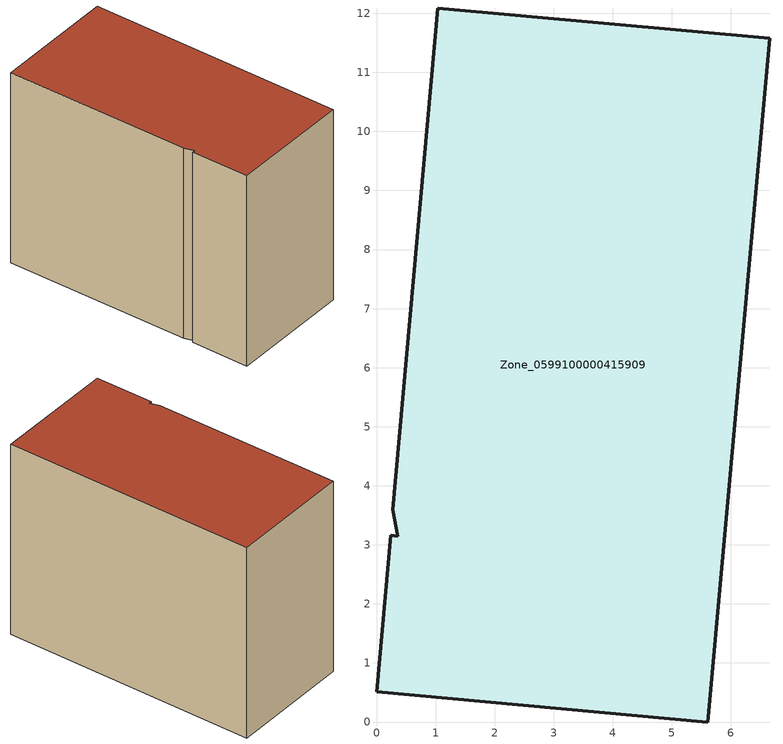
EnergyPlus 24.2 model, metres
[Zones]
Zone_0599100000415909
 floor ground (C_G): 0.36,3.14 0.28,3.6 1.03,12.09 6.66,11.58 5.6,0 0,0.51 0.24,3.17 z0
 wall outside (C_F): 6.66,11.58 1.03,12.09 0.28,3.6 0.36,3.14 0.24,3.17 0,0.51 5.6,0 6.66,11.58 z0:9.17
 roof outside (C_R): 0.28,3.6 0.36,3.14 0.24,3.17 0,0.51 5.6,0 6.66,11.58 1.03,12.09 z9.17
[BUILDING]
Pand.0599100000415909: North Axis=0; Terrain=City; Loads Convergence Tolerance Value=0.04; Temperature Convergence Tolerance Value=0.4; Solar Distribution=FullExterior; Maximum Number of Warmup Days=25; Minimum Number of Warmup Days=1
[Site:Location]
Rotterdam.The.Hague.AP_ZH_NLD Design_Conditions: Latitude=51.96; Longitude=4.45; Time Zone=1; Elevation=-4.5
[SITE:GROUNDTEMPERATURE:BUILDINGSURFACE]
18, 18, 18, 18, 18, 18, 18, 18, 18, 18, 18, 18
[MATERIAL] Thermal Absorptance=0.9; Solar Absorptance=0.7; Visible Absorptance=0.7
Name | Roughness | Thickness | Conductivity | Density | Specific Heat
G.TC.1992-2005 | MediumSmooth | 0.15 | 0.06 | 540 | 1210
F.TC.1992-2005 | Rough | 0.3 | 0.12 | 1920 | 840
R.TC.1992-2005 | MediumRough | 0.2 | 0.08 | 1500 | 1000
[CONSTRUCTION]
C_G: G.TC.1992-2005
C_F: F.TC.1992-2005
C_R: R.TC.1992-2005
[ZONE]
Zone_0599100000415909: Type=1; Multiplier=1; Ceiling Height=Autocalculate; Volume=Autocalculate; Floor Area=autocalculate; Part of Total Floor Area=Yes
[ZONEINFILTRATION:DESIGNFLOWRATE]
Infil_Zone_0599100000415909: Zone or ZoneList or Space or SpaceList=Zone_0599100000415909; Schedule=AlwaysOn; Design Flow Rate Calculation Method=Flow/Area; Flow Rate per Floor Area=0.0015; Constant Term Coefficient=1; Temperature Term Coefficient=0; Velocity Term Coefficient=0; Velocity Squared Term Coefficient=0
[HVACTEMPLATE:ZONE:IDEALLOADSAIRSYSTEM]
Zone_0599100000415909: Maximum Heating Supply Air Temperature=50; Minimum Cooling Supply Air Temperature=13; Maximum Heating Supply Air Humidity Ratio=0.0156; Minimum Cooling Supply Air Humidity Ratio=0.0077; Heating Limit=NoLimit; Cooling Limit=NoLimit; Dehumidification Control Type=ConstantSensibleHeatRatio; Cooling Sensible Heat Ratio=0.7; Dehumidification Setpoint=60; Humidification Control Type=None; Humidification Setpoint=30; Outdoor Air Method=None; Outdoor Air Flow Rate per Person=0.00944; Outdoor Air Flow Rate per Zone Floor Area=0; Outdoor Air Flow Rate per Zone=0; Demand Controlled Ventilation Type=None; Outdoor Air Economizer Type=NoEconomizer; Heat Recovery Type=None; Sensible Heat Recovery Effectiveness=0.7; Latent Heat Recovery Effectiveness=0.65
[ZONECONTROL:THERMOSTAT]
ThermostatControl_Zone_0599100000415909: Zone or ZoneList=Zone_0599100000415909; Control Type Schedule=DualSetpointControlType; Control 1=Thermostat_Zone_0599100000415909; Temperature Difference Between Cutout And Setpoint=0
[THERMOSTATSETPOINT:DUALSETPOINT]
Thermostat_Zone_0599100000415909: Heating Setpoint Temperature Schedule=HeatingSetpoint_Zone_0599100000415909; Cooling Setpoint Temperature Schedule=CoolingSetpoint_Zone_0599100000415909
[SCHEDULE:COMPACT]
HeatingSetpoint_Zone_0599100000415909: Through: 12/31, For: AllDays, Until: 24:00, 21
CoolingSetpoint_Zone_0599100000415909: Through: 12/31, For: AllDays, Until: 24:00, 24
DualSetpointControlType: Through: 12/31, For: AllDays, Until: 24:00, 4
AlwaysOn: Through: 12/31, For: AllDays, Until: 24:00, 1
